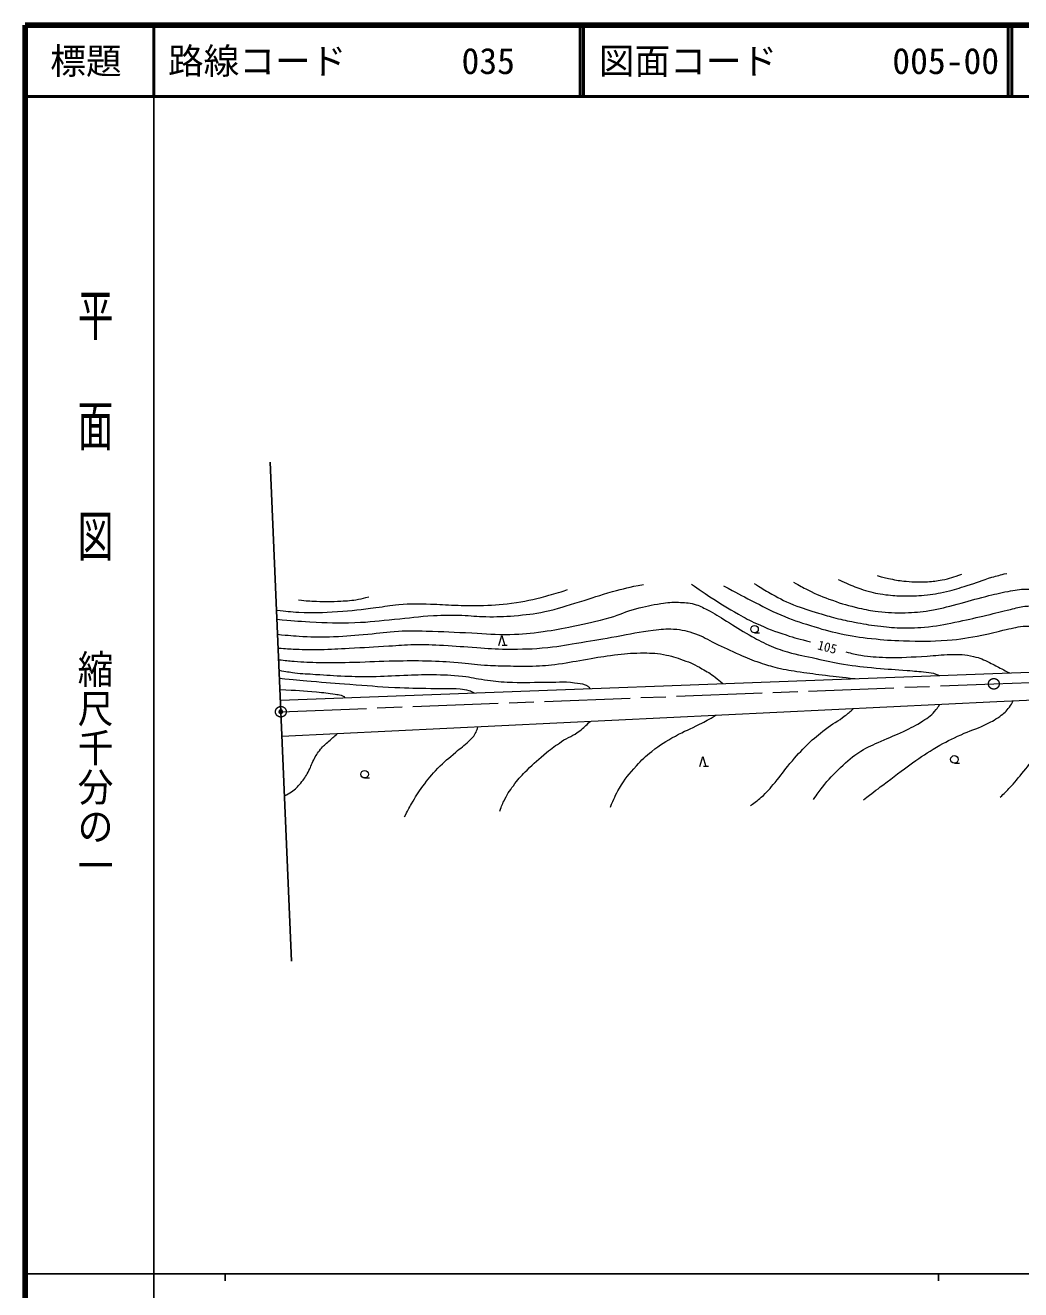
# Model space of a CAD drawing. Units: millimetres, scale not verified. Extents: x 40000 to 680000, y 20000 to 380000.
# Drawn here: x 40000 to 179512, y 202759 to 380000 of the extents above; entities that cross this region are included whole.
import ezdxf
from ezdxf.enums import TextEntityAlignment as Align

# ---------------------------------------------------------------- set-up
doc = ezdxf.new("R2010")
doc.units = ezdxf.units.MM
doc.header["$LTSCALE"] = 1000
doc.header["$PDMODE"] = 32
doc.header["$PDSIZE"] = 500
doc.linetypes.add('CHAIN', pattern=[18.5, 12, -1.5, 3.5, -1.5])
for name, color, linetype, lineweight in [('M-BMK', 2, 'CHAIN', 13), ('M-BMK-OTRS', 5, 'Continuous', 25), ('M-TTL', 2, 'Continuous', 140), ('M-TTL-BAND', 7, 'Continuous', 25), ('M-TTL-LINE', 7, 'Continuous', 50), ('M-WORK', 1, 'Continuous', 13)]:
    doc.layers.add(name, color=color, linetype=linetype, lineweight=lineweight)
doc.layers.add('M-OTRS', color=6, linetype='Continuous')
doc.layers.add('M-TTL-TXT', color=7, linetype='Continuous')
doc.styles.add('@ＭＳ ゴシック', font='')
doc.styles.add('ＭＳ ゴシック', font='')
doc.styles.get('@ＭＳ ゴシック').set_extended_font_data('@MS Gothic')
doc.styles.get('ＭＳ ゴシック').set_extended_font_data('MS Gothic')

msp = doc.modelspace()

# ---------------------------------------------------------------- linework, layer by layer
at = {"layer": 'M-BMK'}
for p, q in [((175742, 287688), (275678, 291288)), ((75819, 283777), (175742, 287688))]:
    msp.add_line(p, q, dxfattribs=at)
for centre in [(175742, 287688), (75819, 283777)]:
    msp.add_circle(centre, 750, dxfattribs=at)
at = {"layer": 'M-BMK-OTRS'}
for p, q in [((75819, 283777), (74318, 318745)), ((77319, 248810), (75819, 283777))]:
    msp.add_line(p, q, dxfattribs=at)
at = {"layer": 'M-OTRS'}
msp.add_point((75819, 283777), dxfattribs=at)
at = {"layer": 'M-TTL'}
for p, q in [((40000, 380000), (40000, 20000)), ((680000, 380000), (40000, 380000))]:
    msp.add_line(p, q, dxfattribs=at)
at = {"layer": 'M-TTL-BAND'}
for p, q in [((58000, 370000), (58000, 20000)), ((40000, 205000), (579000, 205000)), ((68000, 205000), (68000, 204000)), ((168000, 205000), (168000, 204000))]:
    msp.add_line(p, q, dxfattribs=at)
at = {"layer": 'M-TTL-LINE'}
for p, q in [((58000, 380000), (58000, 370000)), ((117750, 380000), (117750, 370000)), ((118250, 380000), (118250, 370000)), ((177750, 380000), (177750, 370000)), ((178250, 380000), (178250, 370000)), ((40000, 370000), (680000, 370000))]:
    msp.add_line(p, q, dxfattribs=at)
at = {"layer": 'M-WORK'}
for p, q in [((106355, 293071), (106775, 294471)), ((106775, 294471), (107195, 293071)), ((142213, 294824), (142913, 294824)), ((107545, 293071), (106845, 293071)), ((175615, 289133), (275528, 292866)), ((75749, 285410), (175615, 289133)), ((176167, 285191), (243681, 288377)), ((75967, 280333), (176167, 285191)), ((134542, 276114), (134962, 277514)), ((134962, 277514), (135382, 276114)), ((170220, 276569), (170920, 276569)), ((135732, 276114), (135032, 276114)), ((87559, 274491), (88259, 274491))]:
    msp.add_line(p, q, dxfattribs=at)
for centre in [(142213, 295349), (170220, 277094), (87559, 275016)]:
    msp.add_circle(centre, 525, dxfattribs=at)
for points, knots in [([(153925, 302327), (154617, 302002), (154808, 301919), (155381, 301676), (156292, 301289), (156801, 301059), (157750, 300776), (158840, 300450), (159474, 300330), (160603, 300184), (161587, 300056), (162145, 300031), (163137, 300018), (164252, 300003), (164880, 300015), (165990, 300124), (167221, 300246), (167911, 300355), (169116, 300634), (170256, 300897), (170878, 301112), (171993, 301462), (173361, 301892), (174097, 302229), (175474, 302623), (176282, 302854), (176554, 302930), (177552, 303173)], [0, 0, 0, 0, 1, 1, 1, 2, 2, 2, 3, 3, 3, 4, 4, 4, 5, 5, 5, 6, 6, 6, 7, 7, 7, 8, 8, 8, 9, 9, 9, 9]), ([(75262, 296754), (77467, 296533), (78075, 296486), (79882, 296385), (82341, 296247), (83726, 296189), (86187, 296278), (88368, 296357), (89582, 296539), (91755, 296731), (93880, 296919), (95059, 297159), (97190, 297264), (98749, 297341), (99626, 297330), (101186, 297291), (102509, 297257), (103246, 297117), (104569, 297104), (106121, 297089), (106992, 297114), (108539, 297237), (110224, 297372), (111172, 297482), (112828, 297823), (114754, 298221), (115791, 298623), (117677, 299182), (119485, 299718), (120465, 300130), (122285, 300621), (123967, 301074), (124548, 301200), (126628, 301633)], [0, 0, 0, 0, 1, 1, 1, 2, 2, 2, 3, 3, 3, 4, 4, 4, 5, 5, 5, 6, 6, 6, 7, 7, 7, 8, 8, 8, 9, 9, 9, 10, 10, 10, 11, 11, 11, 11]), ([(133351, 301679), (134587, 300801), (134929, 300571), (135962, 299894), (137488, 298892), (138365, 298361), (139958, 297469), (140924, 296928), (141448, 296584), (142462, 296137), (144053, 295435), (144962, 295071), (146618, 294539), (147945, 294112), (148415, 293984), (150054, 293580)], [0, 0, 0, 0, 1, 1, 1, 2, 2, 2, 3, 3, 3, 4, 4, 4, 5, 5, 5, 5]), ([(137870, 301447), (139760, 300411), (140259, 300138), (141813, 299342), (143391, 298534), (144255, 298034), (145889, 297344), (147486, 296669), (148416, 296372), (150071, 295853), (151656, 295355), (152549, 295079), (154174, 294734), (155894, 294368), (156874, 294231), (158623, 294041), (160355, 293853), (161330, 293767), (163072, 293721), (165475, 293658), (166829, 293616), (169226, 293801), (171133, 293949), (172193, 294150), (174074, 294494), (175410, 294738), (176127, 295023), (177458, 295293), (178544, 295513), (179147, 295740), (180255, 295773), (181686, 295815), (182512, 295641), (183878, 295213), (184984, 294867), (185533, 294478), (186542, 293908), (187349, 293452), (187760, 293128), (188540, 292629), (189404, 292077), (189878, 291752), (190752, 291217), (191696, 290639), (192013, 290461), (193201, 289790)], [0, 0, 0, 0, 1, 1, 1, 2, 2, 2, 3, 3, 3, 4, 4, 4, 5, 5, 5, 6, 6, 6, 7, 7, 7, 8, 8, 8, 9, 9, 9, 10, 10, 10, 11, 11, 11, 12, 12, 12, 13, 13, 13, 14, 14, 14, 15, 15, 15, 15]), ([(142134, 301760), (143089, 301144), (143366, 300981), (144177, 300517), (145496, 299762), (146252, 299355), (147658, 298776), (149003, 298223), (149803, 298035), (151192, 297604), (152123, 297316), (152644, 297148), (153590, 296912), (154609, 296656), (155187, 296540), (156218, 296343), (157475, 296103), (158180, 295961), (159451, 295810), (160702, 295662), (161406, 295575), (162666, 295544), (164192, 295506), (165054, 295531), (166573, 295686), (168268, 295859), (169200, 296097), (170871, 296432), (172399, 296738), (173243, 296967), (174760, 297320), (176067, 297624), (176792, 297820), (178099, 298119), (178882, 298298), (179307, 298488), (180106, 298563), (180700, 298619), (181043, 298630), (181634, 298545), (182336, 298445), (182729, 298324), (183374, 298030), (184093, 297704), (184448, 297424), (185115, 297000), (185949, 296469), (186391, 296133), (187211, 295579), (188077, 294995), (188543, 294638), (189431, 294088), (190091, 293678), (190450, 293424), (191153, 293093), (192024, 292683), (192531, 292488), (193444, 292187), (194239, 291925), (194694, 291807), (195505, 291601), (196657, 291308), (197062, 291249), (198488, 290997)], [0, 0, 0, 0, 1, 1, 1, 2, 2, 2, 3, 3, 3, 4, 4, 4, 5, 5, 5, 6, 6, 6, 7, 7, 7, 8, 8, 8, 9, 9, 9, 10, 10, 10, 11, 11, 11, 12, 12, 12, 13, 13, 13, 14, 14, 14, 15, 15, 15, 16, 16, 16, 17, 17, 17, 18, 18, 18, 19, 19, 19, 20, 20, 20, 21, 21, 21, 21]), ([(147683, 301955), (148604, 301404), (148881, 301257), (149672, 300854), (150974, 300190), (151742, 299890), (153118, 299397), (154540, 298888), (155357, 298650), (156830, 298314), (157867, 298077), (158453, 297944), (159512, 297834), (160990, 297682), (161827, 297612), (163312, 297657), (164656, 297698), (165413, 297745), (166740, 297959), (168273, 298206), (169106, 298484), (170612, 298865), (172187, 299262), (173049, 299561), (174626, 299948), (175834, 300244), (176508, 300431), (177734, 300641), (178741, 300813), (179306, 300988), (180327, 300978), (181284, 300969), (181831, 300921), (182760, 300694), (183503, 300512), (183884, 300284), (184572, 299948), (185619, 299437), (186167, 299075), (187165, 298474), (188436, 297708), (189092, 297188), (190379, 296449), (191728, 295676), (192496, 295257), (193914, 294620), (195124, 294076), (195806, 293763), (197075, 293377), (198577, 292920), (199451, 292763), (201000, 292506), (202735, 292219), (203722, 292149), (205476, 292027), (207124, 291912), (208052, 291915), (209703, 291849), (212130, 291753), (212894, 291729), (215919, 291626)], [0, 0, 0, 0, 1, 1, 1, 2, 2, 2, 3, 3, 3, 4, 4, 4, 5, 5, 5, 6, 6, 6, 7, 7, 7, 8, 8, 8, 9, 9, 9, 10, 10, 10, 11, 11, 11, 12, 12, 12, 13, 13, 13, 14, 14, 14, 15, 15, 15, 16, 16, 16, 17, 17, 17, 18, 18, 18, 19, 19, 19, 20, 20, 20, 20]), ([(159381, 302856), (160264, 302619), (160515, 302556), (161251, 302406), (162102, 302233), (162582, 302132), (163448, 302060), (164609, 301963), (165268, 301933), (166431, 302006), (167247, 302058), (167705, 302107), (168509, 302255), (169619, 302459), (170019, 302625), (171280, 303072)], [0, 0, 0, 0, 1, 1, 1, 2, 2, 2, 3, 3, 3, 4, 4, 4, 5, 5, 5, 5]), ([(75207, 298033), (76668, 297837), (77103, 297806), (78324, 297730), (80436, 297599), (81629, 297695), (83741, 297819), (85857, 297943), (87037, 298107), (89140, 298370), (90399, 298527), (91092, 298717), (92355, 298831), (94076, 298987), (95050, 298896), (96777, 298867), (98118, 298844), (98865, 298745), (100205, 298707), (101530, 298669), (102273, 298633), (103597, 298671), (105384, 298723), (106392, 298743), (108162, 298991), (110063, 299257), (111122, 299482), (112975, 299986), (114165, 300309), (114578, 300429), (115994, 300909)], [0, 0, 0, 0, 1, 1, 1, 2, 2, 2, 3, 3, 3, 4, 4, 4, 5, 5, 5, 6, 6, 6, 7, 7, 7, 8, 8, 8, 9, 9, 9, 10, 10, 10, 10]), ([(78288, 299441), (79478, 299327), (79813, 299304), (80792, 299263), (82130, 299207), (82883, 299209), (84220, 299281), (85189, 299333), (85738, 299358), (86689, 299547), (87263, 299662), (87471, 299708), (88145, 299902)], [0, 0, 0, 0, 1, 1, 1, 2, 2, 2, 3, 3, 3, 4, 4, 4, 4]), ([(75353, 294642), (77030, 294460), (77501, 294418), (78884, 294346), (80574, 294258), (81525, 294256), (83217, 294310), (85101, 294370), (86152, 294506), (88030, 294665), (89697, 294807), (90623, 294983), (92293, 295074), (93803, 295156), (94652, 295116), (96165, 295092), (98678, 295051), (100082, 294927), (102594, 294825), (104668, 294741), (105829, 294575), (107904, 294612), (109735, 294644), (110760, 294778), (112575, 295021), (114223, 295241), (115139, 295424), (116767, 295767), (118810, 296196), (119963, 296416), (121971, 296992), (123398, 297402), (124138, 297826), (125576, 298200), (126935, 298553), (127702, 298754), (129092, 298946), (130043, 299077), (130584, 299160), (131543, 299123), (132409, 299090), (132907, 299073), (133746, 298857), (134507, 298661), (134892, 298415), (135593, 298058), (136668, 297510), (137221, 297114), (138257, 296495), (139518, 295741), (140191, 295262), (141472, 294541), (142515, 293953), (143092, 293601), (144189, 293120), (145190, 292682), (145769, 292468), (146817, 292161), (148361, 291709), (149259, 291579), (150831, 291238), (152327, 290912), (153156, 290681), (154668, 290438), (156440, 290153), (157446, 290082), (159232, 289906), (160942, 289737), (161907, 289722), (163619, 289568), (164651, 289475), (165235, 289465), (166259, 289308), (166798, 289225), (167117, 289235), (167633, 289059), (167840, 288988), (167921, 288963), (168155, 288855)], [0, 0, 0, 0, 1, 1, 1, 2, 2, 2, 3, 3, 3, 4, 4, 4, 5, 5, 5, 6, 6, 6, 7, 7, 7, 8, 8, 8, 9, 9, 9, 10, 10, 10, 11, 11, 11, 12, 12, 12, 13, 13, 13, 14, 14, 14, 15, 15, 15, 16, 16, 16, 17, 17, 17, 18, 18, 18, 19, 19, 19, 20, 20, 20, 21, 21, 21, 22, 22, 22, 23, 23, 23, 24, 24, 24, 25, 25, 25, 26, 26, 26, 26]), ([(75436, 292711), (76610, 292612), (76930, 292592), (77890, 292548), (79239, 292487), (79997, 292498), (81347, 292513), (82923, 292530), (83805, 292605), (85379, 292685), (87565, 292795), (88788, 292881), (90973, 293004), (92354, 293082), (93125, 293174), (94508, 293200), (96111, 293229), (97009, 293169), (98610, 293093), (100430, 293006), (101445, 292880), (103264, 292773), (104900, 292678), (105816, 292562), (107455, 292560), (109719, 292558), (110994, 292560), (113245, 292791), (115074, 292979), (116083, 293209), (117898, 293501), (119836, 293813), (120919, 294007), (122854, 294336), (124873, 294680), (125987, 294993), (128022, 295224), (129126, 295349), (129754, 295430), (130864, 295366), (132089, 295296), (132771, 295094), (133936, 294709), (135050, 294342), (135576, 293896), (136636, 293395), (137983, 292758), (138730, 292385), (140099, 291796), (141197, 291324), (141810, 291048), (142941, 290660), (143883, 290336), (144421, 290176), (145392, 289949), (146634, 289659), (147346, 289564), (148606, 289363), (149988, 289143), (150770, 289074), (152158, 288902), (153780, 288700), (154294, 288643), (156313, 288414)], [0, 0, 0, 0, 1, 1, 1, 2, 2, 2, 3, 3, 3, 4, 4, 4, 5, 5, 5, 6, 6, 6, 7, 7, 7, 8, 8, 8, 9, 9, 9, 10, 10, 10, 11, 11, 11, 12, 12, 12, 13, 13, 13, 14, 14, 14, 15, 15, 15, 16, 16, 16, 17, 17, 17, 18, 18, 18, 19, 19, 19, 20, 20, 20, 21, 21, 21, 21]), ([(75506, 291073), (76544, 290954), (76825, 290929), (77672, 290859), (79079, 290742), (79871, 290717), (81283, 290681), (83167, 290634), (84224, 290689), (86108, 290729), (88322, 290775), (89560, 290877), (91774, 290915), (93546, 290945), (94540, 290968), (96312, 290915), (98020, 290864), (98977, 290818), (100681, 290684), (102120, 290571), (102917, 290409), (104357, 290311), (105576, 290228), (106262, 290228), (107483, 290205), (108891, 290178), (109681, 290141), (111088, 290187), (112514, 290234), (113314, 290294), (114729, 290471), (116321, 290670), (117194, 290909), (118779, 291164), (120254, 291401), (121077, 291567), (122562, 291732), (123986, 291891), (124787, 292013), (126220, 292016), (127493, 292019), (128218, 292025), (129470, 291803), (130571, 291609), (131171, 291400), (132223, 291022), (133281, 290642), (133854, 290364), (134834, 289814), (135583, 289394), (136002, 289149), (136681, 288624), (137113, 288290), (137267, 288165), (137749, 287721)], [0, 0, 0, 0, 1, 1, 1, 2, 2, 2, 3, 3, 3, 4, 4, 4, 5, 5, 5, 6, 6, 6, 7, 7, 7, 8, 8, 8, 9, 9, 9, 10, 10, 10, 11, 11, 11, 12, 12, 12, 13, 13, 13, 14, 14, 14, 15, 15, 15, 16, 16, 16, 17, 17, 17, 18, 18, 18, 18]), ([(154983, 292168), (155962, 291917), (156259, 291859), (157088, 291715), (158457, 291476), (159242, 291434), (160631, 291395), (162879, 291332), (164139, 291467), (166385, 291582), (167656, 291647), (168363, 291782), (169635, 291795), (170920, 291808), (171662, 291823), (172912, 291528), (173823, 291314), (174304, 291075), (175150, 290676), (175832, 290355), (176186, 290118), (176855, 289770), (177272, 289553), (177404, 289485), (177924, 289220)], [0, 0, 0, 0, 1, 1, 1, 2, 2, 2, 3, 3, 3, 4, 4, 4, 5, 5, 5, 6, 6, 6, 7, 7, 7, 8, 8, 8, 8]), ([(75569, 289598), (76609, 289402), (76905, 289354), (77767, 289244), (78904, 289099), (79549, 289097), (80692, 289019), (82287, 288911), (83180, 288837), (84777, 288782), (86254, 288732), (87082, 288698), (88560, 288717), (90323, 288740), (91309, 288839), (93071, 288895), (94625, 288944), (95495, 288998), (97049, 288984), (98709, 288969), (99643, 288947), (101294, 288771), (102497, 288642), (103150, 288418), (104349, 288256), (105593, 288087), (106293, 288000), (107546, 287936), (109569, 287833), (110706, 287921), (112732, 287900), (114397, 287884), (115345, 288072), (116994, 287847), (117584, 287767), (117932, 287761), (118486, 287545), (118641, 287485), (118728, 287447), (118861, 287348), (119000, 287245), (119047, 287183), (119168, 287028)], [0, 0, 0, 0, 1, 1, 1, 2, 2, 2, 3, 3, 3, 4, 4, 4, 5, 5, 5, 6, 6, 6, 7, 7, 7, 8, 8, 8, 9, 9, 9, 10, 10, 10, 11, 11, 11, 12, 12, 12, 13, 13, 13, 14, 14, 14, 14]), ([(75618, 288462), (77787, 288260), (78339, 288210), (80084, 288062), (82195, 287882), (83379, 287795), (85492, 287636), (87957, 287450), (89336, 287305), (91806, 287183), (93771, 287086), (94874, 287097), (96841, 287050), (98441, 287011), (99345, 287134), (100937, 286970), (101427, 286919), (101717, 286932), (102181, 286768), (102484, 286661), (102607, 286607), (102929, 286423)], [0, 0, 0, 0, 1, 1, 1, 2, 2, 2, 3, 3, 3, 4, 4, 4, 5, 5, 5, 6, 6, 6, 7, 7, 7, 7]), ([(75685, 286901), (78158, 286776), (78830, 286765), (80835, 286557), (81855, 286451), (82431, 286425), (83440, 286249), (83761, 286193), (83949, 286188), (84257, 286083), (84422, 286027), (84535, 286026), (84672, 285917), (84744, 285860), (84776, 285830), (84838, 285748)], [0, 0, 0, 0, 1, 1, 1, 2, 2, 2, 3, 3, 3, 4, 4, 4, 5, 5, 5, 5]), ([(176656, 271798), (177243, 272357), (177400, 272521), (177859, 273001), (178732, 273913), (179157, 274481), (179962, 275452), (180697, 276339), (181066, 276871), (181818, 277743), (182599, 278648), (183020, 279175), (183892, 279991), (184745, 280789), (185218, 281263), (186212, 281876), (187090, 282418), (187676, 282545), (188619, 282964), (189573, 283387), (190163, 283508), (191070, 284022), (191616, 284332), (191914, 284538), (192361, 284979), (192727, 285341), (192855, 285507), (193198, 285995)], [0, 0, 0, 0, 1, 1, 1, 2, 2, 2, 3, 3, 3, 4, 4, 4, 5, 5, 5, 6, 6, 6, 7, 7, 7, 8, 8, 8, 9, 9, 9, 9]), ([(141650, 270642), (142373, 271140), (142592, 271312), (143151, 271795), (143988, 272518), (144361, 273027), (145087, 273861), (145953, 274857), (146320, 275511), (147175, 276515), (148111, 277614), (148639, 278231), (149677, 279234), (150583, 280110), (151144, 280545), (152135, 281322), (153173, 282137), (153891, 282409), (154919, 283237), (155380, 283608), (155544, 283736), (156074, 284217)], [0, 0, 0, 0, 1, 1, 1, 2, 2, 2, 3, 3, 3, 4, 4, 4, 5, 5, 5, 6, 6, 6, 7, 7, 7, 7]), ([(150454, 271466), (151031, 272312), (151214, 272550), (151738, 273217), (152633, 274357), (153190, 274958), (154239, 275958), (155272, 276942), (155887, 277474), (157089, 278242), (158142, 278915), (158827, 279127), (159960, 279656), (161170, 280221), (161890, 280445), (163092, 281026), (164177, 281550), (164799, 281830), (165811, 282483), (166612, 282999), (167091, 283308), (167660, 284071), (167865, 284345), (167955, 284456), (168141, 284802)], [0, 0, 0, 0, 1, 1, 1, 2, 2, 2, 3, 3, 3, 4, 4, 4, 5, 5, 5, 6, 6, 6, 7, 7, 7, 8, 8, 8, 8]), ([(157484, 271448), (158803, 272453), (159139, 272706), (160203, 273507), (161819, 274723), (162704, 275432), (164358, 276596), (165647, 277504), (166362, 278030), (167729, 278815), (169028, 279560), (169781, 279937), (171144, 280555), (172425, 281135), (173205, 281318), (174472, 281925), (175327, 282335), (175805, 282581), (176582, 283121), (177184, 283540), (177507, 283829), (177931, 284427), (178161, 284751), (178252, 284888), (178454, 285299)], [0, 0, 0, 0, 1, 1, 1, 2, 2, 2, 3, 3, 3, 4, 4, 4, 5, 5, 5, 6, 6, 6, 7, 7, 7, 8, 8, 8, 8]), ([(106489, 269828), (106776, 270629), (106884, 270881), (107207, 271524), (107662, 272430), (108017, 272886), (108621, 273700), (109211, 274495), (109621, 274881), (110317, 275585), (111332, 276610), (111954, 277131), (113065, 278050), (113847, 278697), (114314, 279025), (115154, 279594), (116109, 280243), (116793, 280380), (117699, 281095), (118303, 281573), (118529, 281774), (119154, 282427)], [0, 0, 0, 0, 1, 1, 1, 2, 2, 2, 3, 3, 3, 4, 4, 4, 5, 5, 5, 6, 6, 6, 7, 7, 7, 7]), ([(122000, 270408), (122500, 271650), (122691, 272053), (123262, 273040), (124036, 274379), (124637, 275029), (125654, 276194), (126413, 277064), (126907, 277496), (127808, 278217), (129011, 279180), (129773, 279611), (131114, 280371), (132390, 281094), (133186, 281344), (134486, 282024), (135400, 282502), (135698, 282662), (136808, 283283)], [0, 0, 0, 0, 1, 1, 1, 2, 2, 2, 3, 3, 3, 4, 4, 4, 5, 5, 5, 6, 6, 6, 6]), ([(76324, 272002), (76788, 272210), (76944, 272301), (77310, 272545), (77895, 272936), (78153, 273255), (78615, 273785), (79086, 274325), (79289, 274682), (79638, 275308), (79996, 275952), (80068, 276378), (80421, 277026), (80749, 277630), (80929, 277980), (81366, 278510), (81776, 279009), (82079, 279223), (82555, 279661), (83012, 280081), (83169, 280215), (83751, 280710)], [0, 0, 0, 0, 1, 1, 1, 2, 2, 2, 3, 3, 3, 4, 4, 4, 5, 5, 5, 6, 6, 6, 7, 7, 7, 7]), ([(93164, 269061), (93607, 269942), (93740, 270186), (94143, 270888), (94706, 271869), (95033, 272418), (95709, 273324), (96477, 274354), (96931, 274920), (97819, 275848), (98734, 276804), (99342, 277243), (100342, 278110), (101039, 278714), (101486, 278990), (102148, 279633), (102608, 280079), (102903, 280334), (103172, 280916), (103303, 281198), (103357, 281323), (103441, 281665)], [0, 0, 0, 0, 1, 1, 1, 2, 2, 2, 3, 3, 3, 4, 4, 4, 5, 5, 5, 6, 6, 6, 7, 7, 7, 7])]:
    msp.add_open_spline(points, degree=3, knots=knots, dxfattribs=at)

# ---------------------------------------------------------------- texts
at = {"layer": 'M-TTL-BAND', "style": '@ＭＳ ゴシック'}
for s, width, p in [('平  面  図', 1.55, (49777, 323975)), ('縮尺千分の一', 1.1, (49777, 276030))]:
    msp.add_text(s, height=3666, rotation=270, dxfattribs=dict(at, width=width)).set_placement(p, align=Align.MIDDLE_CENTER)
at = {"layer": 'M-TTL-TXT', "style": 'ＭＳ ゴシック'}
msp.add_text('標題', height=3666, dxfattribs=at).set_placement((48500, 375000), align=Align.MIDDLE_CENTER)
for s, p in [('路線コード', (60000, 375000)), ('035', (101142, 375000)), ('図面コード', (120380, 375000)), ('005-00', (161521, 375000))]:
    msp.add_text(s, height=3666, dxfattribs=at).set_placement(p, align=Align.MIDDLE_LEFT)
at = {"layer": 'M-WORK', "style": 'ＭＳ ゴシック'}
msp.add_text('105', height=1320, rotation=345.396, dxfattribs=at).set_placement((152402, 292840), align=Align.MIDDLE_CENTER)

doc.saveas('drawing.dxf')
